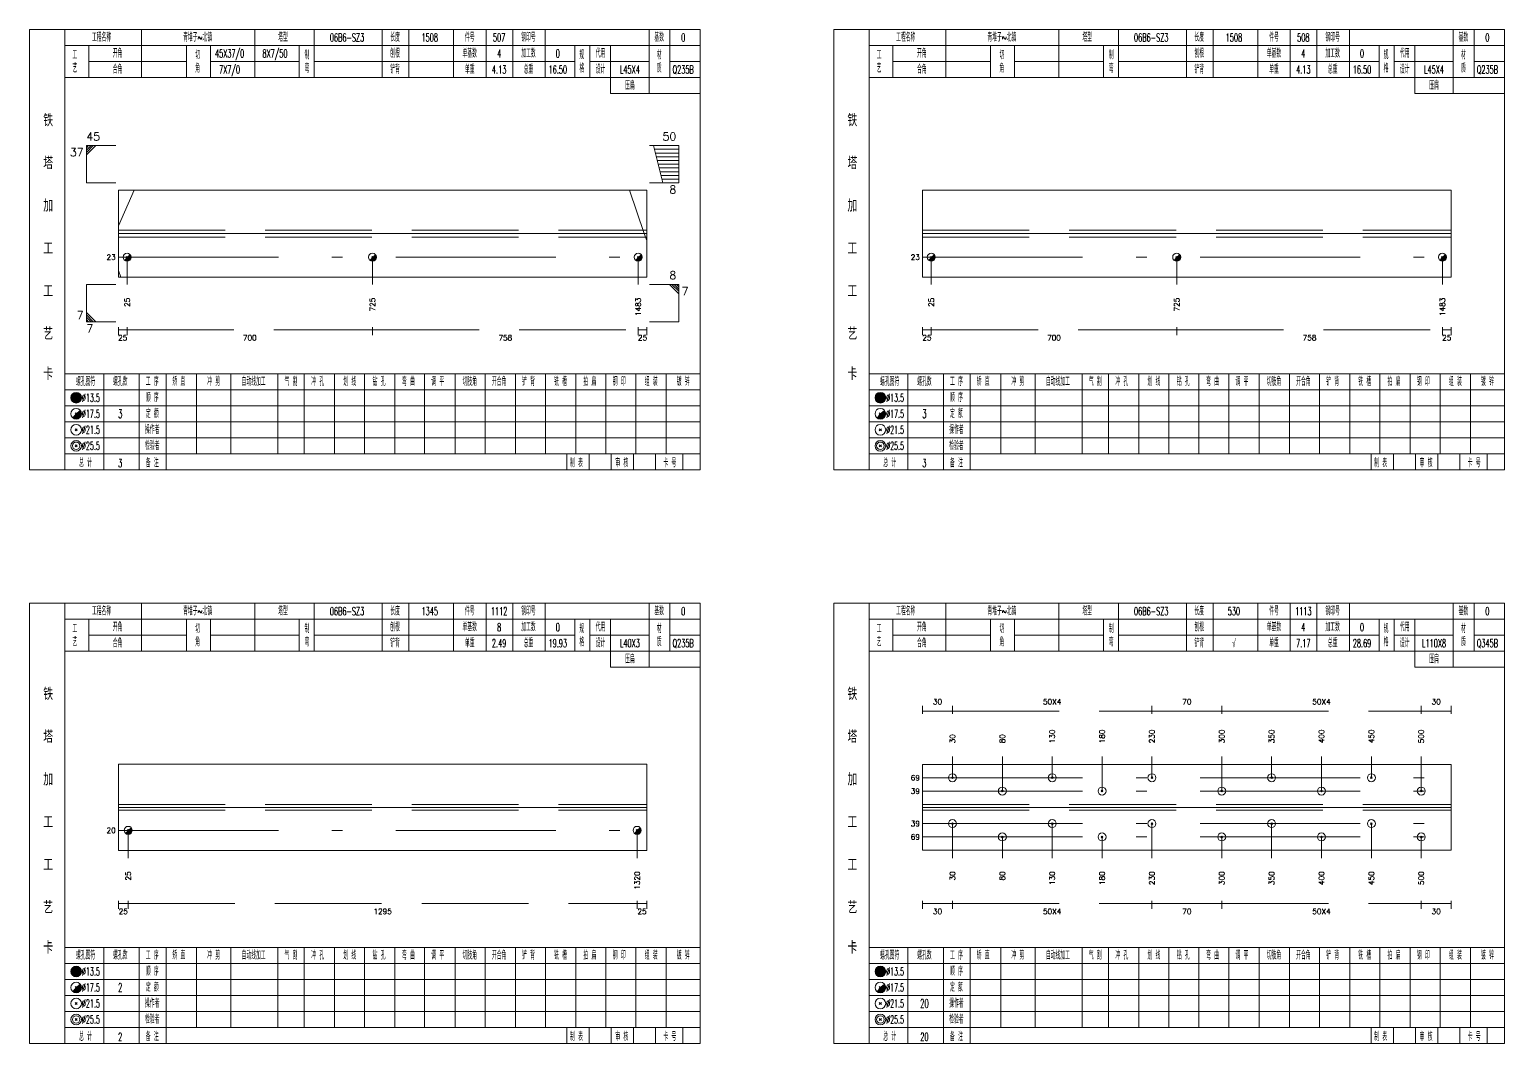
# Model space of a CAD drawing. Extents: x 0 to 30090, y 0 to 380.
# Drawn here: x 17180 to 17733, y 0 to 380 of the extents above; entities that cross this region are included whole.
import ezdxf
from ezdxf.enums import TextEntityAlignment as Align

# ---------------------------------------------------------------- set-up
doc = ezdxf.new("R2010")
doc.units = 0
doc.header["$LTSCALE"] = 20
doc.header["$MEASUREMENT"] = 0
doc.linetypes.add('一点画线', pattern=[5.2, 3, -1, 0.2, -1])
doc.linetypes.add('虚线', pattern=[2.75, 2, -0.75])
doc.layers.get('0').update_dxf_attribs({"linetype": 'CONTINUOUS', "lineweight": 25})
for name, color, linetype, lineweight in [('1', 7, 'CONTINUOUS', 25), ('4', 7, 'CONTINUOUS', 25), ('5', 7, 'CONTINUOUS', 25)]:
    doc.layers.add(name, color=color, linetype=linetype, lineweight=lineweight)
doc.styles.get("Standard").update_dxf_attribs({"font": 'simplex', "width": 0.7, "bigfont": 'gbhzfs.shx'})

# ---------------------------------------------------------------- blocks, each defined once
blk = doc.blocks.new('孔17.5')
at = {"layer": '5', "color": 7, "linetype": 'Continuous', "lineweight": 13}
for p, q in [((-0.2, -0.2), (0.2, 0.2)), ((-0.2, 0.2), (0.2, -0.2))]:
    blk.add_line(p, q, dxfattribs=at)
blk.add_circle((0, 0), 1, dxfattribs=at)
for radius in [0.9, 0.8, 0.7, 0.6, 0.5, 0.4, 0.3, 0.2, 0.1]:
    blk.add_arc((0, 0), radius, 225, 45, dxfattribs=at)
blk = doc.blocks.new('孔21.5')
at = {"layer": '5', "color": 7, "linetype": 'Continuous', "lineweight": 13}
for p, q in [((-0.2, -0.2), (0.2, 0.2)), ((-0.2, 0.2), (0.2, -0.2))]:
    blk.add_line(p, q, dxfattribs=at)
blk.add_circle((0, 0), 1, dxfattribs=at)

msp = doc.modelspace()

# ---------------------------------------------------------------- linework, layer by layer
at = {"color": 7, "linetype": 'Continuous', "lineweight": 13}
for p, q in [((17201.1, 336.5), (17212.1, 336.5)), ((17201.1, 322.5), (17201.1, 336.5)), ((17201.97, 336.5), (17201.1, 335.62)), ((17202.85, 336.5), (17201.1, 334.75)), ((17203.72, 336.5), (17201.1, 333.88)), ((17204.6, 336.5), (17201.1, 333)), ((17423.2, 336.5), (17412.2, 336.5)), ((17417.2, 322.5), (17413.7, 336.5)), ((17423.2, 335.1), (17414.05, 335.1)), ((17423.2, 333.7), (17414.4, 333.7)), ((17423.2, 332.3), (17414.75, 332.3)), ((17423.2, 322.5), (17423.2, 336.5)), ((17423.2, 330.9), (17415.1, 330.9)), ((17423.2, 329.5), (17415.45, 329.5)), ((17423.2, 328.1), (17415.8, 328.1)), ((17423.2, 326.7), (17416.15, 326.7)), ((17201.1, 322.5), (17212.1, 322.5)), ((17423.2, 322.5), (17412.2, 322.5)), ((17423.2, 325.3), (17416.5, 325.3)), ((17423.2, 323.9), (17416.85, 323.9)), ((17213.1, 306.4), (17219.01, 319.83)), ((17410.15, 303.5), (17404.63, 319.83)), ((17411.2, 300.96), (17410.15, 303.5)), ((17216.38, 294.67), (17216.38, 284.5)), ((17308.34, 294.67), (17308.34, 284.5)), ((17407.92, 294.67), (17407.92, 284.5)), ((17517.78, 294.67), (17517.78, 284.5)), ((17609.74, 294.67), (17609.74, 284.5)), ((17709.32, 294.67), (17709.32, 284.5)), ((17213.1, 289.71), (17214.02, 287.17)), ((17201.1, 284.5), (17212.1, 284.5)), ((17201.1, 284.5), (17201.1, 270.5)), ((17423.2, 284.5), (17412.2, 284.5)), ((17419.7, 284.5), (17423.2, 281)), ((17420.57, 284.5), (17423.2, 281.88)), ((17421.45, 284.5), (17423.2, 282.75)), ((17422.32, 284.5), (17423.2, 283.62)), ((17423.2, 284.5), (17423.2, 270.5)), ((17204.6, 270.5), (17201.1, 274)), ((17203.72, 270.5), (17201.1, 273.12)), ((17202.85, 270.5), (17201.1, 272.25)), ((17201.97, 270.5), (17201.1, 271.38)), ((17201.1, 270.5), (17212.1, 270.5)), ((17423.2, 270.5), (17412.2, 270.5)), ((17525.71, 99.59), (17525.71, 107.5)), ((17544.4, 94.59), (17544.4, 107.5)), ((17563.09, 99.59), (17563.09, 107.5)), ((17581.78, 94.59), (17581.78, 107.5)), ((17600.47, 99.59), (17600.47, 107.5)), ((17626.63, 94.59), (17626.63, 107.5)), ((17645.32, 99.59), (17645.32, 107.5)), ((17664.01, 94.59), (17664.01, 107.5)), ((17682.7, 99.59), (17682.7, 107.5)), ((17701.39, 94.59), (17701.39, 107.5)), ((17216.78, 79.88), (17216.78, 69.5)), ((17407.52, 79.88), (17407.52, 69.5)), ((17525.71, 82.41), (17525.71, 69.5)), ((17544.4, 77.41), (17544.4, 69.5)), ((17563.09, 82.41), (17563.09, 69.5)), ((17581.78, 77.41), (17581.78, 69.5)), ((17600.47, 82.41), (17600.47, 69.5)), ((17626.63, 77.41), (17626.63, 69.5)), ((17645.32, 82.41), (17645.32, 69.5)), ((17664.01, 77.41), (17664.01, 69.5)), ((17682.7, 82.41), (17682.7, 69.5)), ((17701.39, 77.41), (17701.39, 69.5))]:
    msp.add_line(p, q, dxfattribs=at)
at = {"color": 7, "linetype": 'Continuous', "lineweight": 18}
for p, q in [((17213.1, 319.83), (17213.1, 287.17)), ((17213.1, 319.83), (17411.2, 319.83)), ((17411.2, 319.83), (17411.2, 287.17)), ((17514.5, 319.83), (17514.5, 287.17)), ((17514.5, 319.83), (17712.6, 319.83)), ((17712.6, 319.83), (17712.6, 287.17)), ((17213.1, 303.5), (17411.2, 303.5)), ((17514.5, 303.5), (17712.6, 303.5)), ((17213.1, 104.62), (17213.1, 72.38)), ((17213.1, 104.62), (17411.2, 104.62)), ((17411.2, 104.62), (17411.2, 72.38)), ((17514.5, 104.59), (17514.5, 72.41)), ((17514.5, 104.59), (17712.6, 104.59)), ((17712.6, 104.59), (17712.6, 72.41)), ((17213.1, 88.5), (17411.2, 88.5)), ((17514.5, 88.5), (17712.6, 88.5))]:
    msp.add_line(p, q, dxfattribs=at)
at = {"color": 1, "linetype": '虚线', "lineweight": 18}
for p, q in [((17213.1, 304.83), (17411.2, 304.83)), ((17514.5, 304.83), (17712.6, 304.83)), ((17213.1, 302.17), (17411.2, 302.17)), ((17514.5, 302.17), (17712.6, 302.17)), ((17213.1, 89.62), (17411.2, 89.62)), ((17514.5, 89.59), (17712.6, 89.59)), ((17213.1, 87.38), (17411.2, 87.38)), ((17514.5, 87.41), (17712.6, 87.41))]:
    msp.add_line(p, q, dxfattribs=at)
at = {"color": 3, "linetype": '一点画线', "lineweight": 13}
for p, q in [((17213.1, 294.67), (17411.2, 294.67)), ((17514.5, 294.67), (17712.6, 294.67)), ((17514.5, 99.59), (17712.6, 99.59)), ((17514.5, 94.59), (17712.6, 94.59)), ((17213.1, 79.88), (17411.2, 79.88)), ((17514.5, 82.41), (17712.6, 82.41)), ((17514.5, 77.41), (17712.6, 77.41))]:
    msp.add_line(p, q, dxfattribs=at)
at = {"color": 8, "linetype": '虚线', "lineweight": 9}
for p, q in [((17213.1, 268.5), (17213.1, 265.5)), ((17213.1, 267.5), (17216.38, 267.5)), ((17216.38, 268.5), (17216.38, 265.5)), ((17216.38, 268.5), (17216.38, 265.5)), ((17216.38, 267.5), (17308.34, 267.5)), ((17308.34, 268.5), (17308.34, 265.5)), ((17308.34, 268.5), (17308.34, 265.5)), ((17308.34, 267.5), (17407.92, 267.5)), ((17407.92, 268.5), (17407.92, 265.5)), ((17407.92, 268.5), (17407.92, 265.5)), ((17407.92, 267.5), (17411.2, 267.5)), ((17411.2, 268.5), (17411.2, 265.5)), ((17514.5, 268.5), (17514.5, 265.5)), ((17514.5, 267.5), (17517.78, 267.5)), ((17517.78, 268.5), (17517.78, 265.5)), ((17517.78, 268.5), (17517.78, 265.5)), ((17517.78, 267.5), (17609.74, 267.5)), ((17609.74, 268.5), (17609.74, 265.5)), ((17609.74, 268.5), (17609.74, 265.5)), ((17609.74, 267.5), (17709.32, 267.5)), ((17709.32, 268.5), (17709.32, 265.5)), ((17709.32, 268.5), (17709.32, 265.5)), ((17709.32, 267.5), (17712.6, 267.5)), ((17712.6, 268.5), (17712.6, 265.5)), ((17514.5, 123.5), (17514.5, 126.5)), ((17514.5, 124.5), (17525.71, 124.5)), ((17525.71, 123.5), (17525.71, 126.5)), ((17525.71, 123.5), (17525.71, 126.5)), ((17525.71, 124.5), (17600.47, 124.5)), ((17600.47, 123.5), (17600.47, 126.5)), ((17600.47, 123.5), (17600.47, 126.5)), ((17600.47, 124.5), (17626.63, 124.5)), ((17626.63, 123.5), (17626.63, 126.5)), ((17626.63, 123.5), (17626.63, 126.5)), ((17626.63, 124.5), (17701.39, 124.5)), ((17701.39, 123.5), (17701.39, 126.5)), ((17701.39, 123.5), (17701.39, 126.5)), ((17701.39, 124.5), (17712.6, 124.5)), ((17712.6, 123.5), (17712.6, 126.5)), ((17213.1, 53.5), (17213.1, 50.5)), ((17213.1, 52.5), (17216.78, 52.5)), ((17216.78, 53.5), (17216.78, 50.5)), ((17216.78, 53.5), (17216.78, 50.5)), ((17216.78, 52.5), (17407.52, 52.5)), ((17407.52, 53.5), (17407.52, 50.5)), ((17407.52, 53.5), (17407.52, 50.5)), ((17407.52, 52.5), (17411.2, 52.5)), ((17411.2, 53.5), (17411.2, 50.5)), ((17514.5, 53.5), (17514.5, 50.5)), ((17514.5, 52.5), (17525.71, 52.5)), ((17525.71, 53.5), (17525.71, 50.5)), ((17525.71, 53.5), (17525.71, 50.5)), ((17525.71, 52.5), (17600.47, 52.5)), ((17600.47, 53.5), (17600.47, 50.5)), ((17600.47, 53.5), (17600.47, 50.5)), ((17600.47, 52.5), (17626.63, 52.5)), ((17626.63, 53.5), (17626.63, 50.5)), ((17626.63, 53.5), (17626.63, 50.5)), ((17626.63, 52.5), (17701.39, 52.5)), ((17701.39, 53.5), (17701.39, 50.5)), ((17701.39, 53.5), (17701.39, 50.5)), ((17701.39, 52.5), (17712.6, 52.5)), ((17712.6, 53.5), (17712.6, 50.5))]:
    msp.add_line(p, q, dxfattribs=at)
at = {"layer": '1', "color": 7, "linetype": 'Continuous', "lineweight": 18}
for p, q in [((17213.1, 287.17), (17411.2, 287.17)), ((17514.5, 287.17), (17712.6, 287.17)), ((17213.1, 72.38), (17411.2, 72.38)), ((17514.5, 72.41), (17712.6, 72.41))]:
    msp.add_line(p, q, dxfattribs=at)
at = {"layer": '4', "color": 1, "linetype": 'Continuous', "lineweight": 18}
for p, q in [((17193.1, 215), (17193.1, 380)), ((17221.8, 362), (17221.8, 380)), ((17264.2, 362), (17264.2, 380)), ((17286.5, 362), (17286.5, 380)), ((17312, 362), (17312, 380)), ((17322, 362), (17322, 380)), ((17338.7, 362), (17338.7, 380)), ((17350.9, 362), (17350.9, 380)), ((17360.9, 362), (17360.9, 380)), ((17373.1, 362), (17373.1, 380)), ((17412, 356), (17412, 380)), ((17419.8, 362), (17419.8, 380)), ((17494.5, 215), (17494.5, 380)), ((17523.2, 362), (17523.2, 380)), ((17565.6, 362), (17565.6, 380)), ((17587.9, 362), (17587.9, 380)), ((17613.4, 362), (17613.4, 380)), ((17623.4, 362), (17623.4, 380)), ((17640.1, 362), (17640.1, 380)), ((17652.3, 362), (17652.3, 380)), ((17662.3, 362), (17662.3, 380)), ((17674.5, 362), (17674.5, 380)), ((17713.4, 356), (17713.4, 380)), ((17721.2, 362), (17721.2, 380)), ((17193.1, 374), (17431.2, 374)), ((17202, 362), (17202, 374)), ((17238.6, 362), (17238.6, 374)), ((17247.6, 362), (17247.6, 374)), ((17280.9, 362), (17280.9, 374)), ((17384.2, 362), (17384.2, 374)), ((17389.8, 362), (17389.8, 374)), ((17397.6, 356), (17397.6, 374)), ((17494.5, 374), (17732.6, 374)), ((17503.4, 362), (17503.4, 374)), ((17540, 362), (17540, 374)), ((17549, 362), (17549, 374)), ((17582.3, 362), (17582.3, 374)), ((17685.6, 362), (17685.6, 374)), ((17691.2, 362), (17691.2, 374)), ((17699, 356), (17699, 374)), ((17202, 368), (17238.6, 368)), ((17247.6, 368), (17280.9, 368)), ((17286.5, 368), (17384.2, 368)), ((17389.8, 368), (17412, 368)), ((17419.8, 368), (17431.2, 368)), ((17503.4, 368), (17540, 368)), ((17549, 368), (17582.3, 368)), ((17587.9, 368), (17685.6, 368)), ((17691.2, 368), (17713.4, 368)), ((17721.2, 368), (17732.6, 368)), ((17193.1, 362), (17431.2, 362)), ((17494.5, 362), (17732.6, 362)), ((17397.6, 356), (17431.2, 356)), ((17699, 356), (17732.6, 356)), ((17193.1, 251), (17431.2, 251)), ((17207.6, 215), (17207.6, 251)), ((17220.9, 215), (17220.9, 251)), ((17231, 215), (17231, 251)), ((17242.4, 221), (17242.4, 251)), ((17255.3, 221), (17255.3, 251)), ((17272.9, 221), (17272.9, 251)), ((17282.8, 221), (17282.8, 251)), ((17294.1, 221), (17294.1, 251)), ((17305.4, 221), (17305.4, 251)), ((17316.7, 221), (17316.7, 251)), ((17327.9, 221), (17327.9, 251)), ((17339.3, 221), (17339.3, 251)), ((17350.6, 221), (17350.6, 251)), ((17361.9, 221), (17361.9, 251)), ((17373.2, 221), (17373.2, 251)), ((17384.5, 221), (17384.5, 251)), ((17395.8, 221), (17395.8, 251)), ((17407.1, 221), (17407.1, 251)), ((17418.4, 221), (17418.4, 251)), ((17494.5, 251), (17732.6, 251)), ((17509, 215), (17509, 251)), ((17522.3, 215), (17522.3, 251)), ((17532.4, 215), (17532.4, 251)), ((17543.8, 221), (17543.8, 251)), ((17556.7, 221), (17556.7, 251)), ((17574.3, 221), (17574.3, 251)), ((17584.2, 221), (17584.2, 251)), ((17595.5, 221), (17595.5, 251)), ((17606.8, 221), (17606.8, 251)), ((17618.1, 221), (17618.1, 251)), ((17629.3, 221), (17629.3, 251)), ((17640.7, 221), (17640.7, 251)), ((17652, 221), (17652, 251)), ((17663.3, 221), (17663.3, 251)), ((17674.6, 221), (17674.6, 251)), ((17685.9, 221), (17685.9, 251)), ((17697.2, 221), (17697.2, 251)), ((17708.5, 221), (17708.5, 251)), ((17719.8, 221), (17719.8, 251)), ((17193.1, 245), (17431.2, 245)), ((17494.5, 245), (17732.6, 245)), ((17193.1, 239), (17431.2, 239)), ((17494.5, 239), (17732.6, 239)), ((17193.1, 233), (17431.2, 233)), ((17494.5, 233), (17732.6, 233)), ((17193.1, 227), (17431.2, 227)), ((17494.5, 227), (17732.6, 227)), ((17193.1, 221), (17431.2, 221)), ((17381.2, 215), (17381.2, 221)), ((17389.6, 215), (17389.6, 221)), ((17397.8, 215), (17397.8, 221)), ((17406.2, 215), (17406.2, 221)), ((17414.4, 215), (17414.4, 221)), ((17424.7, 215), (17424.7, 221)), ((17494.5, 221), (17732.6, 221)), ((17682.6, 215), (17682.6, 221)), ((17691, 215), (17691, 221)), ((17699.2, 215), (17699.2, 221)), ((17707.6, 215), (17707.6, 221)), ((17715.8, 215), (17715.8, 221)), ((17726.1, 215), (17726.1, 221)), ((17193.1, 0), (17193.1, 165)), ((17221.8, 147), (17221.8, 165)), ((17264.2, 147), (17264.2, 165)), ((17286.5, 147), (17286.5, 165)), ((17312, 147), (17312, 165)), ((17322, 147), (17322, 165)), ((17338.7, 147), (17338.7, 165)), ((17350.9, 147), (17350.9, 165)), ((17360.9, 147), (17360.9, 165)), ((17373.1, 147), (17373.1, 165)), ((17412, 141), (17412, 165)), ((17419.8, 147), (17419.8, 165)), ((17494.5, 0), (17494.5, 165)), ((17523.2, 147), (17523.2, 165)), ((17565.6, 147), (17565.6, 165)), ((17587.9, 147), (17587.9, 165)), ((17613.4, 147), (17613.4, 165)), ((17623.4, 147), (17623.4, 165)), ((17640.1, 147), (17640.1, 165)), ((17652.3, 147), (17652.3, 165)), ((17662.3, 147), (17662.3, 165)), ((17674.5, 147), (17674.5, 165)), ((17713.4, 141), (17713.4, 165)), ((17721.2, 147), (17721.2, 165)), ((17193.1, 159), (17431.2, 159)), ((17202, 147), (17202, 159)), ((17238.6, 147), (17238.6, 159)), ((17247.6, 147), (17247.6, 159)), ((17280.9, 147), (17280.9, 159)), ((17384.2, 147), (17384.2, 159)), ((17389.8, 147), (17389.8, 159)), ((17397.6, 141), (17397.6, 159)), ((17494.5, 159), (17732.6, 159)), ((17503.4, 147), (17503.4, 159)), ((17540, 147), (17540, 159)), ((17549, 147), (17549, 159)), ((17582.3, 147), (17582.3, 159)), ((17685.6, 147), (17685.6, 159)), ((17691.2, 147), (17691.2, 159)), ((17699, 141), (17699, 159)), ((17202, 153), (17238.6, 153)), ((17247.6, 153), (17280.9, 153)), ((17286.5, 153), (17384.2, 153)), ((17389.8, 153), (17412, 153)), ((17419.8, 153), (17431.2, 153)), ((17503.4, 153), (17540, 153)), ((17549, 153), (17582.3, 153)), ((17587.9, 153), (17685.6, 153)), ((17691.2, 153), (17713.4, 153)), ((17721.2, 153), (17732.6, 153)), ((17193.1, 147), (17431.2, 147)), ((17494.5, 147), (17732.6, 147)), ((17397.6, 141), (17431.2, 141)), ((17699, 141), (17732.6, 141)), ((17193.1, 36), (17431.2, 36)), ((17207.6, 0), (17207.6, 36)), ((17220.9, 0), (17220.9, 36)), ((17231, 0), (17231, 36)), ((17242.4, 6), (17242.4, 36)), ((17255.3, 6), (17255.3, 36)), ((17272.9, 6), (17272.9, 36)), ((17282.8, 6), (17282.8, 36)), ((17294.1, 6), (17294.1, 36)), ((17305.4, 6), (17305.4, 36)), ((17316.7, 6), (17316.7, 36)), ((17327.9, 6), (17327.9, 36)), ((17339.3, 6), (17339.3, 36)), ((17350.6, 6), (17350.6, 36)), ((17361.9, 6), (17361.9, 36)), ((17373.2, 6), (17373.2, 36)), ((17384.5, 6), (17384.5, 36)), ((17395.8, 6), (17395.8, 36)), ((17407.1, 6), (17407.1, 36)), ((17418.4, 6), (17418.4, 36)), ((17494.5, 36), (17732.6, 36)), ((17509, 0), (17509, 36)), ((17522.3, 0), (17522.3, 36)), ((17532.4, 0), (17532.4, 36)), ((17543.8, 6), (17543.8, 36)), ((17556.7, 6), (17556.7, 36)), ((17574.3, 6), (17574.3, 36)), ((17584.2, 6), (17584.2, 36)), ((17595.5, 6), (17595.5, 36)), ((17606.8, 6), (17606.8, 36)), ((17618.1, 6), (17618.1, 36)), ((17629.3, 6), (17629.3, 36)), ((17640.7, 6), (17640.7, 36)), ((17652, 6), (17652, 36)), ((17663.3, 6), (17663.3, 36)), ((17674.6, 6), (17674.6, 36)), ((17685.9, 6), (17685.9, 36)), ((17697.2, 6), (17697.2, 36)), ((17708.5, 6), (17708.5, 36)), ((17719.8, 6), (17719.8, 36)), ((17193.1, 30), (17431.2, 30)), ((17494.5, 30), (17732.6, 30)), ((17193.1, 24), (17431.2, 24)), ((17494.5, 24), (17732.6, 24)), ((17193.1, 18), (17431.2, 18)), ((17494.5, 18), (17732.6, 18)), ((17193.1, 12), (17431.2, 12)), ((17494.5, 12), (17732.6, 12)), ((17193.1, 6), (17431.2, 6)), ((17381.2, 0), (17381.2, 6)), ((17389.6, 0), (17389.6, 6)), ((17397.8, 0), (17397.8, 6)), ((17406.2, 0), (17406.2, 6)), ((17414.4, 0), (17414.4, 6)), ((17424.7, 0), (17424.7, 6)), ((17494.5, 6), (17732.6, 6)), ((17682.6, 0), (17682.6, 6)), ((17691, 0), (17691, 6)), ((17699.2, 0), (17699.2, 6)), ((17707.6, 0), (17707.6, 6)), ((17715.8, 0), (17715.8, 6)), ((17726.1, 0), (17726.1, 6))]:
    msp.add_line(p, q, dxfattribs=at)
at = {"layer": '4', "color": 7, "linetype": 'Continuous', "lineweight": 13}
for p, q in [((17197.1, 241.8), (17197.5, 242.2)), ((17197.5, 241.8), (17197.1, 242.2)), ((17498.5, 241.8), (17498.9, 242.2)), ((17498.9, 241.8), (17498.5, 242.2)), ((17196.9, 235.6), (17197.7, 236.4)), ((17196.9, 236.4), (17197.7, 235.6)), ((17498.3, 235.6), (17499.1, 236.4)), ((17498.3, 236.4), (17499.1, 235.6)), ((17196.9, 229.6), (17197.7, 230.4)), ((17196.9, 230.4), (17197.7, 229.6)), ((17498.3, 229.6), (17499.1, 230.4)), ((17498.3, 230.4), (17499.1, 229.6)), ((17196.9, 223.6), (17197.7, 224.4)), ((17196.9, 224.4), (17197.7, 223.6)), ((17498.3, 223.6), (17499.1, 224.4)), ((17498.3, 224.4), (17499.1, 223.6)), ((17197.1, 26.8), (17197.5, 27.2)), ((17197.5, 26.8), (17197.1, 27.2)), ((17498.5, 26.8), (17498.9, 27.2)), ((17498.9, 26.8), (17498.5, 27.2)), ((17196.9, 20.6), (17197.7, 21.4)), ((17196.9, 21.4), (17197.7, 20.6)), ((17498.3, 20.6), (17499.1, 21.4)), ((17498.3, 21.4), (17499.1, 20.6)), ((17196.9, 14.6), (17197.7, 15.4)), ((17196.9, 15.4), (17197.7, 14.6)), ((17498.3, 14.6), (17499.1, 15.4)), ((17498.3, 15.4), (17499.1, 14.6)), ((17196.9, 8.6), (17197.7, 9.4)), ((17196.9, 9.4), (17197.7, 8.6)), ((17498.3, 8.6), (17499.1, 9.4)), ((17498.3, 9.4), (17499.1, 8.6))]:
    msp.add_line(p, q, dxfattribs=at)
at = {"layer": '4', "color": 1, "linetype": 'Continuous', "lineweight": 18}
for points in [[(17179.8, 380), (17179.8, 215), (17431.2, 215), (17431.2, 380)], [(17481.2, 380), (17481.2, 215), (17732.6, 215), (17732.6, 380)], [(17179.8, 165), (17179.8, 0), (17431.2, 0), (17431.2, 165)], [(17481.2, 165), (17481.2, 0), (17732.6, 0), (17732.6, 165)]]:
    msp.add_lwpolyline(points, close=True, dxfattribs=at)
at = {"layer": '4', "color": 7, "linetype": 'Continuous', "lineweight": 13}
for centre, radius in [((17197.3, 242), 2), ((17197.3, 242), 1.8), ((17197.3, 242), 1.6), ((17197.3, 242), 1.4), ((17498.7, 242), 2), ((17498.7, 242), 1.8), ((17498.7, 242), 1.6), ((17498.7, 242), 1.4), ((17197.3, 236), 2), ((17197.3, 242), 1.2), ((17197.3, 242), 1), ((17197.3, 242), 0.8), ((17197.3, 242), 0.6), ((17197.3, 242), 0.4), ((17197.3, 242), 0.2), ((17498.7, 236), 2), ((17498.7, 242), 1.2), ((17498.7, 242), 1), ((17498.7, 242), 0.8), ((17498.7, 242), 0.6), ((17498.7, 242), 0.4), ((17498.7, 242), 0.2), ((17197.3, 230), 2), ((17498.7, 230), 2), ((17197.3, 224), 2), ((17197.3, 224), 1.4), ((17498.7, 224), 2), ((17498.7, 224), 1.4), ((17197.3, 27), 2), ((17197.3, 27), 1.8), ((17197.3, 27), 1.6), ((17197.3, 27), 1.4), ((17197.3, 27), 1.2), ((17197.3, 27), 1), ((17197.3, 27), 0.8), ((17498.7, 27), 2), ((17498.7, 27), 1.8), ((17498.7, 27), 1.6), ((17498.7, 27), 1.4), ((17498.7, 27), 1.2), ((17498.7, 27), 1), ((17498.7, 27), 0.8), ((17197.3, 21), 2), ((17197.3, 27), 0.6), ((17197.3, 27), 0.4), ((17197.3, 27), 0.2), ((17498.7, 21), 2), ((17498.7, 27), 0.6), ((17498.7, 27), 0.4), ((17498.7, 27), 0.2), ((17197.3, 15), 2), ((17498.7, 15), 2), ((17197.3, 9), 2), ((17197.3, 9), 1.4), ((17498.7, 9), 2), ((17498.7, 9), 1.4)]:
    msp.add_circle(centre, radius, dxfattribs=at)
for centre, radius in [((17197.3, 236), 1.8), ((17197.3, 236), 1.6), ((17197.3, 236), 1.4), ((17197.3, 236), 1.2), ((17197.3, 236), 1), ((17197.3, 236), 0.8), ((17197.3, 236), 0.6), ((17197.3, 236), 0.4), ((17197.3, 236), 0.2), ((17498.7, 236), 1.8), ((17498.7, 236), 1.6), ((17498.7, 236), 1.4), ((17498.7, 236), 1.2), ((17498.7, 236), 1), ((17498.7, 236), 0.8), ((17498.7, 236), 0.6), ((17498.7, 236), 0.4), ((17498.7, 236), 0.2), ((17197.3, 21), 1.8), ((17197.3, 21), 1.6), ((17498.7, 21), 1.8), ((17498.7, 21), 1.6), ((17197.3, 21), 1.4), ((17197.3, 21), 1.2), ((17197.3, 21), 1), ((17197.3, 21), 0.8), ((17197.3, 21), 0.6), ((17197.3, 21), 0.4), ((17197.3, 21), 0.2), ((17498.7, 21), 1.4), ((17498.7, 21), 1.2), ((17498.7, 21), 1), ((17498.7, 21), 0.8), ((17498.7, 21), 0.6), ((17498.7, 21), 0.4), ((17498.7, 21), 0.2)]:
    msp.add_arc(centre, radius, 225, 45, dxfattribs=at)

# ---------------------------------------------------------------- block references
at = {"color": 7, "linetype": 'Continuous', "lineweight": 13, "xscale": 1.5, "yscale": 1.5, "zscale": 1.5}
for p in [(17525.71, 99.59), (17563.09, 99.59), (17600.47, 99.59), (17645.32, 99.59), (17682.7, 99.59), (17544.4, 94.59), (17581.78, 94.59), (17626.63, 94.59), (17664.01, 94.59), (17701.39, 94.59)]:
    msp.add_blockref('孔21.5', p, dxfattribs=at)
at = {"layer": '1', "color": 7, "linetype": 'Continuous', "lineweight": 13, "xscale": 1.5, "yscale": 1.5, "zscale": 1.5}
for name, p in [('孔17.5', (17216.38, 294.67)), ('孔17.5', (17308.34, 294.67)), ('孔17.5', (17407.92, 294.67)), ('孔17.5', (17517.78, 294.67)), ('孔17.5', (17609.74, 294.67)), ('孔17.5', (17709.32, 294.67)), ('孔21.5', (17525.71, 82.41)), ('孔21.5', (17563.09, 82.41)), ('孔21.5', (17600.47, 82.41)), ('孔21.5', (17645.32, 82.41)), ('孔21.5', (17682.7, 82.41)), ('孔17.5', (17216.78, 79.88)), ('孔17.5', (17407.52, 79.88)), ('孔21.5', (17544.4, 77.41)), ('孔21.5', (17581.78, 77.41)), ('孔21.5', (17626.63, 77.41)), ('孔21.5', (17664.01, 77.41)), ('孔21.5', (17701.39, 77.41))]:
    msp.add_blockref(name, p, dxfattribs=at)

# ---------------------------------------------------------------- texts
at = {"color": 7, "linetype": 'Continuous', "lineweight": 13}
msp.add_text('45', height=3, dxfattribs=at).set_placement((17201.1, 337.5), align=Align.BOTTOM_LEFT)
for s, p in [('50', (17422.2, 337.5)), ('8', (17422.2, 285.5)), ('7', (17200.1, 270.5))]:
    msp.add_text(s, height=3, dxfattribs=at).set_placement(p, align=Align.BOTTOM_RIGHT)
for s, p in [('37', (17200.1, 335.5)), ('8', (17422.2, 321.5))]:
    msp.add_text(s, height=3, dxfattribs=at).set_placement(p, align=Align.TOP_RIGHT)
for s, p in [('23', (17212.1, 294.67)), ('23', (17513.5, 294.67)), ('69', (17513.5, 99.59)), ('39', (17513.5, 94.59)), ('39', (17513.5, 82.41)), ('20', (17212.1, 79.88)), ('69', (17513.5, 77.41))]:
    msp.add_text(s, height=2, dxfattribs=at).set_placement(p, align=Align.MIDDLE_RIGHT)
for p in [(17424.2, 283.5), (17201.1, 269.5)]:
    msp.add_text('7', height=3, dxfattribs=at).set_placement(p, align=Align.TOP_LEFT)
at = {"color": 8, "linetype": 'Continuous', "lineweight": 9}
for s, p in [('25', (17214.74, 265.5)), ('700', (17262.36, 265.5)), ('758', (17358.13, 265.5)), ('25', (17409.56, 265.5)), ('25', (17516.14, 265.5)), ('700', (17563.76, 265.5)), ('758', (17659.53, 265.5)), ('25', (17710.96, 265.5)), ('25', (17214.94, 50.5)), ('1295', (17312.15, 50.5)), ('25', (17409.36, 50.5)), ('30', (17520.11, 50.5)), ('50X4', (17563.09, 50.5)), ('70', (17613.55, 50.5)), ('50X4', (17664.01, 50.5)), ('30', (17706.99, 50.5))]:
    msp.add_text(s, height=2, dxfattribs=at).set_placement(p, align=Align.TOP_CENTER)
for s, p in [('30', (17520.11, 126.5)), ('50X4', (17563.09, 126.5)), ('70', (17613.55, 126.5)), ('50X4', (17664.01, 126.5)), ('30', (17706.99, 126.5))]:
    msp.add_text(s, height=2, dxfattribs=at).set_placement(p, align=Align.BOTTOM_CENTER)
at = {"color": 7, "linetype": 'Continuous', "lineweight": 13}
for s, p in [('130', (17563.09, 112.5)), ('180', (17581.78, 112.5)), ('230', (17600.47, 112.5)), ('300', (17626.63, 112.5)), ('350', (17645.32, 112.5)), ('400', (17664.01, 112.5)), ('450', (17682.7, 112.5)), ('500', (17701.39, 112.5)), ('30', (17525.71, 112.5)), ('80', (17544.4, 112.5))]:
    msp.add_text(s, height=2, rotation=90, dxfattribs=at).set_placement(p, align=Align.MIDDLE_LEFT)
at = {"layer": '1', "color": 7, "linetype": 'Continuous', "lineweight": 13}
for s, p in [('25', (17216.38, 279.5)), ('725', (17308.34, 279.5)), ('1483', (17407.92, 279.5)), ('25', (17517.78, 279.5)), ('725', (17609.74, 279.5)), ('1483', (17709.32, 279.5)), ('25', (17216.78, 64.5)), ('1320', (17407.52, 64.5)), ('30', (17525.71, 64.5)), ('80', (17544.4, 64.5)), ('130', (17563.09, 64.5)), ('180', (17581.78, 64.5)), ('230', (17600.47, 64.5)), ('300', (17626.63, 64.5)), ('350', (17645.32, 64.5)), ('400', (17664.01, 64.5)), ('450', (17682.7, 64.5)), ('500', (17701.39, 64.5))]:
    msp.add_text(s, height=2, rotation=90, dxfattribs=at).set_placement(p, align=Align.MIDDLE_RIGHT)
at = {"layer": '4', "color": 1, "linetype": 'Continuous', "lineweight": 13}
for s, height, width, p in [('工程名称', 3, 0.6, (17206.8, 377)), ('青堆子~北镇', 3, 0.6, (17242.8, 377)), ('塔型', 3, 0.6, (17274.8, 377)), ('06B6-SZ3', 3, 0.6, (17298.8, 377)), ('长度', 3, 0.6, (17316.8, 377)), ('1508', 3, 0.6, (17329.8, 377)), ('件号', 3, 0.6, (17344.8, 377)), ('507', 3, 0.6, (17355.8, 377)), ('钢印号', 3, 0.6, (17366.8, 377)), ('基数', 3, 0.6, (17415.8, 377)), ('0', 3, 0.6, (17424.8, 377)), ('工程名称', 3, 0.6, (17508.2, 377)), ('青堆子~北镇', 3, 0.6, (17544.2, 377)), ('塔型', 3, 0.6, (17576.2, 377)), ('06B6-SZ3', 3, 0.6, (17600.2, 377)), ('长度', 3, 0.6, (17618.2, 377)), ('1508', 3, 0.6, (17631.2, 377)), ('件号', 3, 0.6, (17646.2, 377)), ('508', 3, 0.6, (17657.2, 377)), ('钢印号', 3, 0.6, (17668.2, 377)), ('基数', 3, 0.6, (17717.2, 377)), ('0', 3, 0.6, (17726.2, 377)), ('工', 3, 0.6, (17196.8, 370.4)), ('开角', 3, 0.6, (17212.8, 371)), ('切', 3, 0.6, (17242.8, 370.4)), ('45X37/0', 3, 0.6, (17254.8, 371)), ('8X7/50', 3, 0.6, (17271.8, 371)), ('制', 3, 0.6, (17283.8, 370.4)), ('刨根', 3, 0.6, (17316.8, 371)), ('单基数', 3, 0.6, (17344.8, 371)), ('4', 3, 0.6, (17355.8, 371)), ('加工数', 3, 0.6, (17366.8, 371)), ('0', 3, 0.6, (17377.8, 371)), ('规', 3, 0.6, (17386.8, 370.4)), ('代用', 3, 0.6, (17393.8, 371)), ('材', 3, 0.6, (17415.8, 370.4)), ('工', 3, 0.6, (17498.2, 370.4)), ('开角', 3, 0.6, (17514.2, 371)), ('切', 3, 0.6, (17544.2, 370.4)), ('制', 3, 0.6, (17585.2, 370.4)), ('刨根', 3, 0.6, (17618.2, 371)), ('单基数', 3, 0.6, (17646.2, 371)), ('4', 3, 0.6, (17657.2, 371)), ('加工数', 3, 0.6, (17668.2, 371)), ('0', 3, 0.6, (17679.2, 371)), ('规', 3, 0.6, (17688.2, 370.4)), ('代用', 3, 0.6, (17695.2, 371)), ('材', 3, 0.6, (17717.2, 370.4)), ('艺', 3, 0.6, (17196.8, 365.4)), ('合角', 3, 0.6, (17212.8, 365)), ('角', 3, 0.6, (17242.8, 365.4)), ('7X7/0', 3, 0.6, (17254.8, 365)), ('弯', 3, 0.6, (17283.8, 365.4)), ('铲背', 3, 0.6, (17316.8, 365)), ('单重', 3, 0.6, (17344.8, 365)), ('4.13', 3, 0.6, (17355.8, 365)), ('总重', 3, 0.6, (17366.8, 365)), ('16.50', 3, 0.6, (17377.8, 365)), ('格', 3, 0.6, (17386.8, 365.4)), ('设计', 3, 0.6, (17393.8, 365)), ('L45X4', 3, 0.6, (17404.8, 365)), ('质', 3, 0.6, (17415.8, 365.4)), ('Q235B', 3, 0.6, (17424.8, 365)), ('艺', 3, 0.6, (17498.2, 365.4)), ('合角', 3, 0.6, (17514.2, 365)), ('角', 3, 0.6, (17544.2, 365.4)), ('弯', 3, 0.6, (17585.2, 365.4)), ('铲背', 3, 0.6, (17618.2, 365)), ('单重', 3, 0.6, (17646.2, 365)), ('4.13', 3, 0.6, (17657.2, 365)), ('总重', 3, 0.6, (17668.2, 365)), ('16.50', 3, 0.6, (17679.2, 365)), ('格', 3, 0.6, (17688.2, 365.4)), ('设计', 3, 0.6, (17695.2, 365)), ('L45X4', 3, 0.6, (17706.2, 365)), ('质', 3, 0.6, (17717.2, 365.4)), ('Q235B', 3, 0.6, (17726.2, 365)), ('压扁', 3, 0.6, (17404.8, 359)), ('压扁', 3, 0.6, (17706.2, 359)), ('铁', 4.6, 0.8, (17186.8, 346)), ('铁', 4.6, 0.8, (17488.2, 346)), ('塔', 4.6, 0.8, (17186.8, 330)), ('塔', 4.6, 0.8, (17488.2, 330)), ('加', 4.6, 0.8, (17186.8, 314)), ('加', 4.6, 0.8, (17488.2, 314)), ('工', 4.6, 0.8, (17186.8, 298)), ('工', 4.6, 0.8, (17488.2, 298)), ('工', 4.6, 0.8, (17186.8, 282)), ('工', 4.6, 0.8, (17488.2, 282)), ('艺', 4.6, 0.8, (17186.8, 266)), ('艺', 4.6, 0.8, (17488.2, 266)), ('卡', 4.6, 0.8, (17186.8, 251)), ('螺孔图符', 3, 0.6, (17200.8, 248)), ('螺孔数', 3, 0.6, (17213.8, 248)), ('工 序', 3, 0.6, (17225.8, 248)), ('矫 直', 3, 0.6, (17235.8, 248)), ('冲 剪', 3, 0.6, (17248.8, 248)), ('自动线加工', 3, 0.6, (17263.8, 248)), ('气 割', 3, 0.6, (17277.8, 248)), ('冲 孔', 3, 0.6, (17287.8, 248)), ('划 线', 3, 0.6, (17299.8, 248)), ('钻 孔', 3, 0.6, (17310.8, 248)), ('弯 曲', 3, 0.6, (17321.8, 248)), ('调 平', 3, 0.6, (17332.8, 248)), ('切肢角', 3, 0.6, (17344.8, 248)), ('开合角', 3, 0.6, (17355.8, 248)), ('铲 背', 3, 0.6, (17366.8, 248)), ('铣 槽', 3, 0.6, (17378.8, 248)), ('拍 扁', 3, 0.6, (17389.8, 248)), ('钢 印', 3, 0.6, (17400.8, 248)), ('组 装', 3, 0.6, (17412.8, 248)), ('镀 锌', 3, 0.6, (17424.8, 248)), ('卡', 4.6, 0.8, (17488.2, 251)), ('螺孔图符', 3, 0.6, (17502.2, 248)), ('螺孔数', 3, 0.6, (17515.2, 248)), ('工 序', 3, 0.6, (17527.2, 248)), ('矫 直', 3, 0.6, (17537.2, 248)), ('冲 剪', 3, 0.6, (17550.2, 248)), ('自动线加工', 3, 0.6, (17565.2, 248)), ('气 割', 3, 0.6, (17579.2, 248)), ('冲 孔', 3, 0.6, (17589.2, 248)), ('划 线', 3, 0.6, (17601.2, 248)), ('钻 孔', 3, 0.6, (17612.2, 248)), ('弯 曲', 3, 0.6, (17623.2, 248)), ('调 平', 3, 0.6, (17634.2, 248)), ('切肢角', 3, 0.6, (17646.2, 248)), ('开合角', 3, 0.6, (17657.2, 248)), ('铲 背', 3, 0.6, (17668.2, 248)), ('铣 槽', 3, 0.6, (17680.2, 248)), ('拍 扁', 3, 0.6, (17691.2, 248)), ('钢 印', 3, 0.6, (17702.2, 248)), ('组 装', 3, 0.6, (17714.2, 248)), ('镀 锌', 3, 0.6, (17726.2, 248)), ('%%C13.5', 3, 0.5, (17202.8, 242)), ('顺 序', 3, 0.6, (17225.8, 242)), ('%%C13.5', 3, 0.5, (17504.2, 242)), ('顺 序', 3, 0.6, (17527.2, 242)), ('定 额', 3, 0.6, (17225.8, 236)), ('定 额', 3, 0.6, (17527.2, 236)), ('%%C17.5', 3, 0.5, (17202.8, 236)), ('3', 3.2, 0.6, (17213.8, 236)), ('%%C17.5', 3, 0.5, (17504.2, 236)), ('3', 3.2, 0.6, (17515.2, 236)), ('%%C21.5', 3, 0.5, (17202.8, 230)), ('操作者', 3, 0.6, (17225.8, 230)), ('%%C21.5', 3, 0.5, (17504.2, 230)), ('操作者', 3, 0.6, (17527.2, 230)), ('%%C25.5', 3, 0.5, (17202.8, 224)), ('检验者', 3, 0.6, (17225.8, 224)), ('%%C25.5', 3, 0.5, (17504.2, 224)), ('检验者', 3, 0.6, (17527.2, 224)), ('总 计', 3, 0.6, (17200.8, 217.5)), ('3', 3, 0.6, (17213.8, 217.5)), ('备 注', 3, 0.6, (17225.8, 217.5)), ('制 表', 3, 0.6, (17384.8, 217.5)), ('审 核', 3, 0.6, (17401.8, 217.5)), ('卡 号', 3, 0.6, (17419.8, 217.5)), ('总 计', 3, 0.6, (17502.2, 217.5)), ('3', 3, 0.6, (17515.2, 217.5)), ('备 注', 3, 0.6, (17527.2, 217.5)), ('制 表', 3, 0.6, (17686.2, 217.5)), ('审 核', 3, 0.6, (17703.2, 217.5)), ('卡 号', 3, 0.6, (17721.2, 217.5)), ('工程名称', 3, 0.6, (17206.8, 162)), ('青堆子~北镇', 3, 0.6, (17242.8, 162)), ('塔型', 3, 0.6, (17274.8, 162)), ('06B6-SZ3', 3, 0.6, (17298.8, 162)), ('长度', 3, 0.6, (17316.8, 162)), ('1345', 3, 0.6, (17329.8, 162)), ('件号', 3, 0.6, (17344.8, 162)), ('1112', 3, 0.6, (17355.8, 162)), ('钢印号', 3, 0.6, (17366.8, 162)), ('基数', 3, 0.6, (17415.8, 162)), ('0', 3, 0.6, (17424.8, 162)), ('工程名称', 3, 0.6, (17508.2, 162)), ('青堆子~北镇', 3, 0.6, (17544.2, 162)), ('塔型', 3, 0.6, (17576.2, 162)), ('06B6-SZ3', 3, 0.6, (17600.2, 162)), ('长度', 3, 0.6, (17618.2, 162)), ('530', 3, 0.6, (17631.2, 162)), ('件号', 3, 0.6, (17646.2, 162)), ('1113', 3, 0.6, (17657.2, 162)), ('钢印号', 3, 0.6, (17668.2, 162)), ('基数', 3, 0.6, (17717.2, 162)), ('0', 3, 0.6, (17726.2, 162)), ('工', 3, 0.6, (17196.8, 155.4)), ('开角', 3, 0.6, (17212.8, 156)), ('切', 3, 0.6, (17242.8, 155.4)), ('制', 3, 0.6, (17283.8, 155.4)), ('刨根', 3, 0.6, (17316.8, 156)), ('单基数', 3, 0.6, (17344.8, 156)), ('8', 3, 0.6, (17355.8, 156)), ('加工数', 3, 0.6, (17366.8, 156)), ('0', 3, 0.6, (17377.8, 156)), ('规', 3, 0.6, (17386.8, 155.4)), ('代用', 3, 0.6, (17393.8, 156)), ('材', 3, 0.6, (17415.8, 155.4)), ('工', 3, 0.6, (17498.2, 155.4)), ('开角', 3, 0.6, (17514.2, 156)), ('切', 3, 0.6, (17544.2, 155.4)), ('制', 3, 0.6, (17585.2, 155.4)), ('刨根', 3, 0.6, (17618.2, 156)), ('单基数', 3, 0.6, (17646.2, 156)), ('4', 3, 0.6, (17657.2, 156)), ('加工数', 3, 0.6, (17668.2, 156)), ('0', 3, 0.6, (17679.2, 156)), ('规', 3, 0.6, (17688.2, 155.4)), ('代用', 3, 0.6, (17695.2, 156)), ('材', 3, 0.6, (17717.2, 155.4)), ('艺', 3, 0.6, (17196.8, 150.4)), ('合角', 3, 0.6, (17212.8, 150)), ('角', 3, 0.6, (17242.8, 150.4)), ('弯', 3, 0.6, (17283.8, 150.4)), ('铲背', 3, 0.6, (17316.8, 150)), ('单重', 3, 0.6, (17344.8, 150)), ('2.49', 3, 0.6, (17355.8, 150)), ('总重', 3, 0.6, (17366.8, 150)), ('19.93', 3, 0.6, (17377.8, 150)), ('格', 3, 0.6, (17386.8, 150.4)), ('设计', 3, 0.6, (17393.8, 150)), ('L40X3', 3, 0.6, (17404.8, 150)), ('质', 3, 0.6, (17415.8, 150.4)), ('Q235B', 3, 0.6, (17424.8, 150)), ('艺', 3, 0.6, (17498.2, 150.4)), ('合角', 3, 0.6, (17514.2, 150)), ('角', 3, 0.6, (17544.2, 150.4)), ('弯', 3, 0.6, (17585.2, 150.4)), ('铲背', 3, 0.6, (17618.2, 150)), ('√', 3, 0.6, (17631.2, 150)), ('单重', 3, 0.6, (17646.2, 150)), ('7.17', 3, 0.6, (17657.2, 150)), ('总重', 3, 0.6, (17668.2, 150)), ('28.69', 3, 0.6, (17679.2, 150)), ('格', 3, 0.6, (17688.2, 150.4)), ('设计', 3, 0.6, (17695.2, 150)), ('L110X8', 3, 0.6, (17706.2, 150)), ('质', 3, 0.6, (17717.2, 150.4)), ('Q345B', 3, 0.6, (17726.2, 150)), ('压扁', 3, 0.6, (17404.8, 144)), ('压扁', 3, 0.6, (17706.2, 144)), ('铁', 4.6, 0.8, (17186.8, 131)), ('铁', 4.6, 0.8, (17488.2, 131)), ('塔', 4.6, 0.8, (17186.8, 115)), ('塔', 4.6, 0.8, (17488.2, 115)), ('加', 4.6, 0.8, (17186.8, 99)), ('加', 4.6, 0.8, (17488.2, 99)), ('工', 4.6, 0.8, (17186.8, 83)), ('工', 4.6, 0.8, (17488.2, 83)), ('工', 4.6, 0.8, (17186.8, 67)), ('工', 4.6, 0.8, (17488.2, 67)), ('艺', 4.6, 0.8, (17186.8, 51)), ('艺', 4.6, 0.8, (17488.2, 51)), ('卡', 4.6, 0.8, (17186.8, 36)), ('卡', 4.6, 0.8, (17488.2, 36)), ('螺孔图符', 3, 0.6, (17200.8, 33)), ('螺孔数', 3, 0.6, (17213.8, 33)), ('工 序', 3, 0.6, (17225.8, 33)), ('矫 直', 3, 0.6, (17235.8, 33)), ('冲 剪', 3, 0.6, (17248.8, 33)), ('自动线加工', 3, 0.6, (17263.8, 33)), ('气 割', 3, 0.6, (17277.8, 33)), ('冲 孔', 3, 0.6, (17287.8, 33)), ('划 线', 3, 0.6, (17299.8, 33)), ('钻 孔', 3, 0.6, (17310.8, 33)), ('弯 曲', 3, 0.6, (17321.8, 33)), ('调 平', 3, 0.6, (17332.8, 33)), ('切肢角', 3, 0.6, (17344.8, 33)), ('开合角', 3, 0.6, (17355.8, 33)), ('铲 背', 3, 0.6, (17366.8, 33)), ('铣 槽', 3, 0.6, (17378.8, 33)), ('拍 扁', 3, 0.6, (17389.8, 33)), ('钢 印', 3, 0.6, (17400.8, 33)), ('组 装', 3, 0.6, (17412.8, 33)), ('镀 锌', 3, 0.6, (17424.8, 33)), ('螺孔图符', 3, 0.6, (17502.2, 33)), ('螺孔数', 3, 0.6, (17515.2, 33)), ('工 序', 3, 0.6, (17527.2, 33)), ('矫 直', 3, 0.6, (17537.2, 33)), ('冲 剪', 3, 0.6, (17550.2, 33)), ('自动线加工', 3, 0.6, (17565.2, 33)), ('气 割', 3, 0.6, (17579.2, 33)), ('冲 孔', 3, 0.6, (17589.2, 33)), ('划 线', 3, 0.6, (17601.2, 33)), ('钻 孔', 3, 0.6, (17612.2, 33)), ('弯 曲', 3, 0.6, (17623.2, 33)), ('调 平', 3, 0.6, (17634.2, 33)), ('切肢角', 3, 0.6, (17646.2, 33)), ('开合角', 3, 0.6, (17657.2, 33)), ('铲 背', 3, 0.6, (17668.2, 33)), ('铣 槽', 3, 0.6, (17680.2, 33)), ('拍 扁', 3, 0.6, (17691.2, 33)), ('钢 印', 3, 0.6, (17702.2, 33)), ('组 装', 3, 0.6, (17714.2, 33)), ('镀 锌', 3, 0.6, (17726.2, 33)), ('%%C13.5', 3, 0.5, (17202.8, 27)), ('顺 序', 3, 0.6, (17225.8, 27)), ('%%C13.5', 3, 0.5, (17504.2, 27)), ('顺 序', 3, 0.6, (17527.2, 27)), ('%%C17.5', 3, 0.5, (17202.8, 21)), ('2', 3.2, 0.6, (17213.8, 21)), ('定 额', 3, 0.6, (17225.8, 21)), ('%%C17.5', 3, 0.5, (17504.2, 21)), ('定 额', 3, 0.6, (17527.2, 21)), ('操作者', 3, 0.6, (17225.8, 15)), ('20', 3.2, 0.6, (17515.2, 15)), ('操作者', 3, 0.6, (17527.2, 15)), ('%%C21.5', 3, 0.5, (17202.8, 15)), ('%%C21.5', 3, 0.5, (17504.2, 15)), ('%%C25.5', 3, 0.5, (17202.8, 9)), ('检验者', 3, 0.6, (17225.8, 9)), ('%%C25.5', 3, 0.5, (17504.2, 9)), ('检验者', 3, 0.6, (17527.2, 9)), ('总 计', 3, 0.6, (17200.8, 2.5)), ('2', 3, 0.6, (17213.8, 2.5)), ('备 注', 3, 0.6, (17225.8, 2.5)), ('制 表', 3, 0.6, (17384.8, 2.5)), ('审 核', 3, 0.6, (17401.8, 2.5)), ('卡 号', 3, 0.6, (17419.8, 2.5)), ('总 计', 3, 0.6, (17502.2, 2.5)), ('20', 3, 0.6, (17515.2, 2.5)), ('备 注', 3, 0.6, (17527.2, 2.5)), ('制 表', 3, 0.6, (17686.2, 2.5)), ('审 核', 3, 0.6, (17703.2, 2.5)), ('卡 号', 3, 0.6, (17721.2, 2.5))]:
    msp.add_text(s, height=height, dxfattribs=dict(at, width=width)).set_placement(p, align=Align.MIDDLE_CENTER)

doc.saveas('drawing.dxf')
